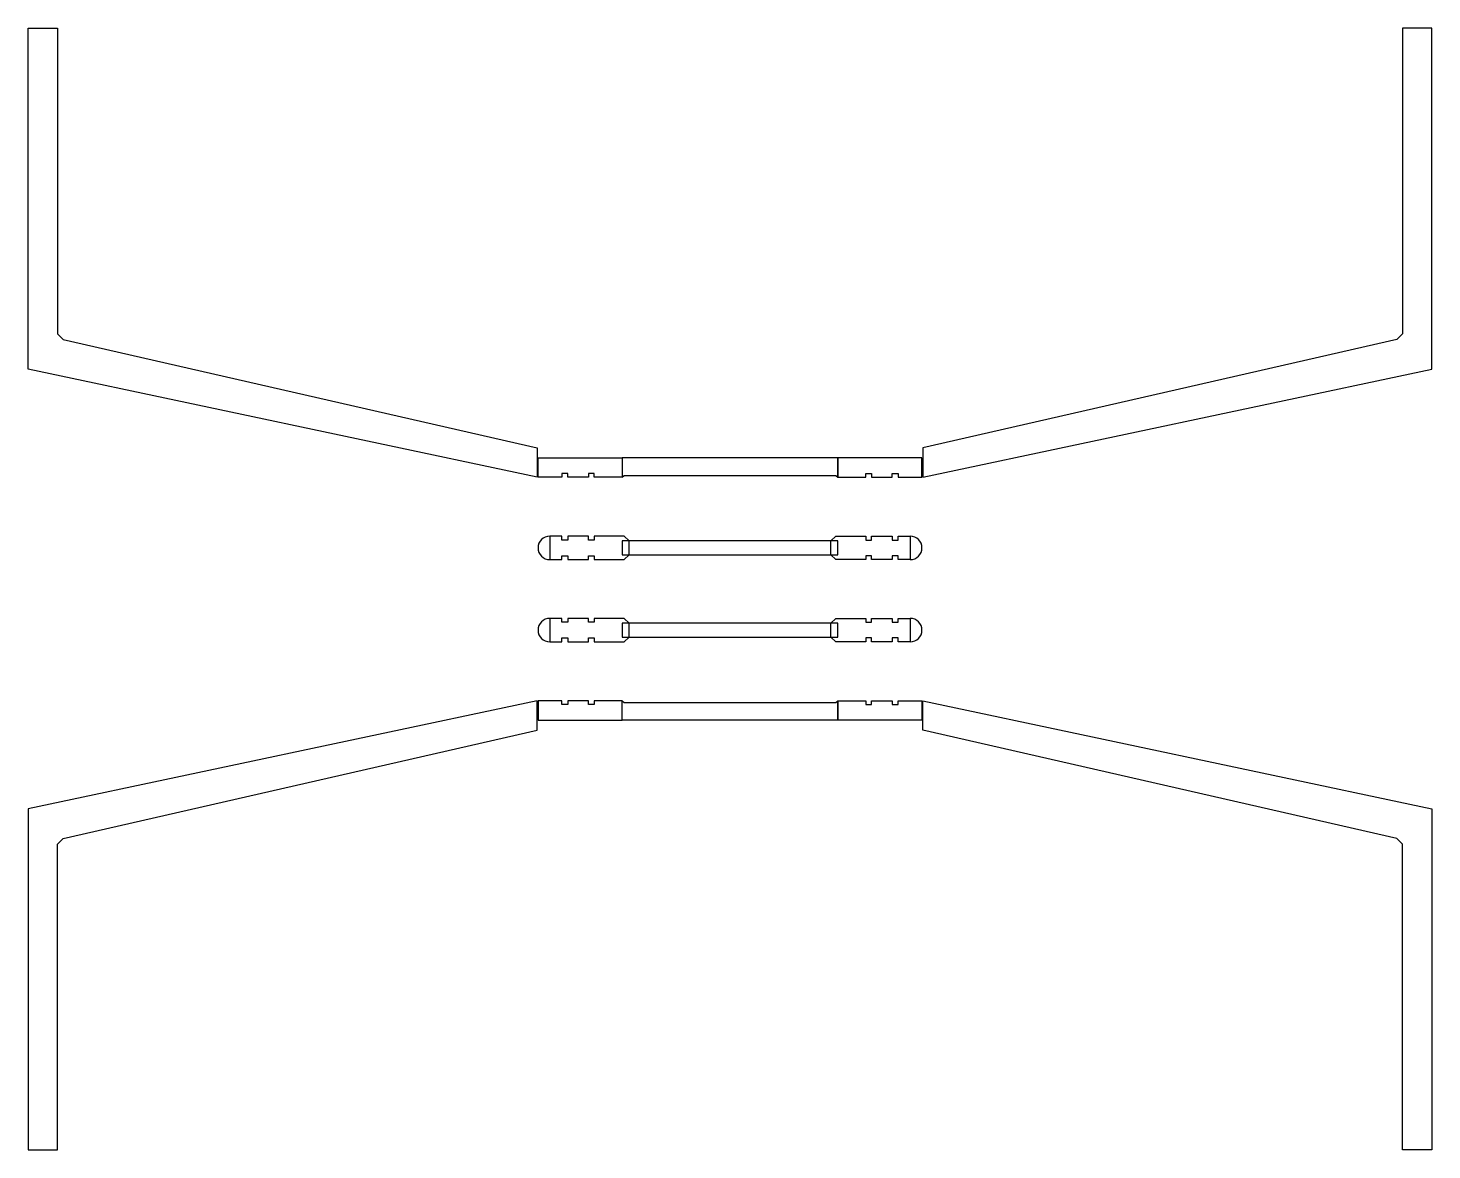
# Model space of a CAD drawing. Header units: metres. Extents: x -17920 to 17920, y -14313 to 14313.
import ezdxf

# ---------------------------------------------------------------- set-up
doc = ezdxf.new("R2010")
doc.units = ezdxf.units.M

msp = doc.modelspace()

# ---------------------------------------------------------------- linework, layer by layer
at = {"color": 1}
for points in [[(-4920, 2850, 0), (-17920, 5613, 0), (-17920, 14313, 0), (-17170, 14313, 0), (-17170, 6513, 0), (-17020, 6363, 0), (-4920, 3600, 0)], [(4920, 2850, 0), (17920, 5613, 0), (17920, 14313, 0), (17170, 14313, 0), (17170, 6513, 0), (17020, 6363, 0), (4920, 3600, 0)], [(-4920, -2850, 0), (-17920, -5613, 0), (-17920, -14313, 0), (-17170, -14313, 0), (-17170, -6513, 0), (-17020, -6363, 0), (-4920, -3600, 0)], [(4920, -2850, 0), (17920, -5613, 0), (17920, -14313, 0), (17170, -14313, 0), (17170, -6513, 0), (17020, -6363, 0), (4920, -3600, 0)]]:
    msp.add_polyline3d(points, close=True, dxfattribs=at)
at = {"color": 2}
for points in [[(-2750, 2850, 0), (-3465, 2850, 0), (-3465, 2950, 0), (-3615, 2950, 0), (-3615, 2850, 0), (-4140, 2850, 0), (-4140, 2950, 0), (-4290, 2950, 0), (-4290, 2850, 0), (-4900, 2850, 0), (-4900, 3350, 0), (-2750, 3350, 0)], [(2750, 2850, 0), (3465, 2850, 0), (3465, 2950, 0), (3615, 2950, 0), (3615, 2850, 0), (4140, 2850, 0), (4140, 2950, 0), (4290, 2950, 0), (4290, 2850, 0), (4900, 2850, 0), (4900, 3350, 0), (2750, 3350, 0)], [(-2575, 1225, 0), (-2700, 1350, 0), (-2750, 1350, 0), (-3465, 1350, 0), (-3465, 1250, 0), (-3615, 1250, 0), (-3615, 1350, 0), (-4140, 1350, 0), (-4140, 1250, 0), (-4290, 1250, 0), (-4290, 1350, 0), (-4600, 1350, 0), (-4600, 750, 0), (-4290, 750, 0), (-4290, 850, 0), (-4140, 850, 0), (-4140, 750, 0), (-3615, 750, 0), (-3615, 850, 0), (-3465, 850, 0), (-3465, 750, 0), (-2750, 750, 0), (-2700, 750, 0), (-2575, 875, 0)], [(2575, 1225, 0), (2700, 1350, 0), (2750, 1350, 0), (3465, 1350, 0), (3465, 1250, 0), (3615, 1250, 0), (3615, 1350, 0), (4140, 1350, 0), (4140, 1250, 0), (4290, 1250, 0), (4290, 1350, 0), (4600, 1350, 0), (4600, 750, 0), (4290, 750, 0), (4290, 850, 0), (4140, 850, 0), (4140, 750, 0), (3615, 750, 0), (3615, 850, 0), (3465, 850, 0), (3465, 750, 0), (2750, 750, 0), (2700, 750, 0), (2575, 875, 0)], [(-2575, -875, 0), (-2700, -750, 0), (-2750, -750, 0), (-3465, -750, 0), (-3465, -850, 0), (-3615, -850, 0), (-3615, -750, 0), (-4140, -750, 0), (-4140, -850, 0), (-4290, -850, 0), (-4290, -750, 0), (-4600, -750, 0), (-4600, -1350, 0), (-4290, -1350, 0), (-4290, -1250, 0), (-4140, -1250, 0), (-4140, -1350, 0), (-3615, -1350, 0), (-3615, -1250, 0), (-3465, -1250, 0), (-3465, -1350, 0), (-2750, -1350, 0), (-2700, -1350, 0), (-2575, -1225, 0)], [(2575, -875, 0), (2700, -750, 0), (2750, -750, 0), (3465, -750, 0), (3465, -850, 0), (3615, -850, 0), (3615, -750, 0), (4140, -750, 0), (4140, -850, 0), (4290, -850, 0), (4290, -750, 0), (4600, -750, 0), (4600, -1350, 0), (4290, -1350, 0), (4290, -1250, 0), (4140, -1250, 0), (4140, -1350, 0), (3615, -1350, 0), (3615, -1250, 0), (3465, -1250, 0), (3465, -1350, 0), (2750, -1350, 0), (2700, -1350, 0), (2575, -1225, 0)], [(-2750, -2850, 0), (-3465, -2850, 0), (-3465, -2950, 0), (-3615, -2950, 0), (-3615, -2850, 0), (-4140, -2850, 0), (-4140, -2950, 0), (-4290, -2950, 0), (-4290, -2850, 0), (-4900, -2850, 0), (-4900, -3350, 0), (-2750, -3350, 0)], [(2750, -2850, 0), (3465, -2850, 0), (3465, -2950, 0), (3615, -2950, 0), (3615, -2850, 0), (4140, -2850, 0), (4140, -2950, 0), (4290, -2950, 0), (4290, -2850, 0), (4900, -2850, 0), (4900, -3350, 0), (2750, -3350, 0)]]:
    msp.add_polyline3d(points, close=True, dxfattribs=at)
at = {"color": 4}
for points in [[(2750, 3350, 0), (-2750, 3350, 0), (-2750, 2850, 0), (-2700, 2900, 0), (2700, 2900, 0), (2750, 2850, 0)], [(2750, 1225, 0), (-2750, 1225, 0), (-2750, 875, 0), (2750, 875, 0)], [(2750, -875, 0), (-2750, -875, 0), (-2750, -1225, 0), (2750, -1225, 0)], [(2750, -3350, 0), (-2750, -3350, 0), (-2750, -2850, 0), (-2700, -2900, 0), (2700, -2900, 0), (2750, -2850, 0)]]:
    msp.add_polyline3d(points, close=True, dxfattribs=at)
for centre, start, end in [((-4600, 1050), 90, 270), ((4600, 1050), -90, 90), ((-4600, -1050), 90, 270), ((4600, -1050), -90, 90)]:
    msp.add_arc(centre, 300, start, end)

doc.saveas('drawing.dxf')
